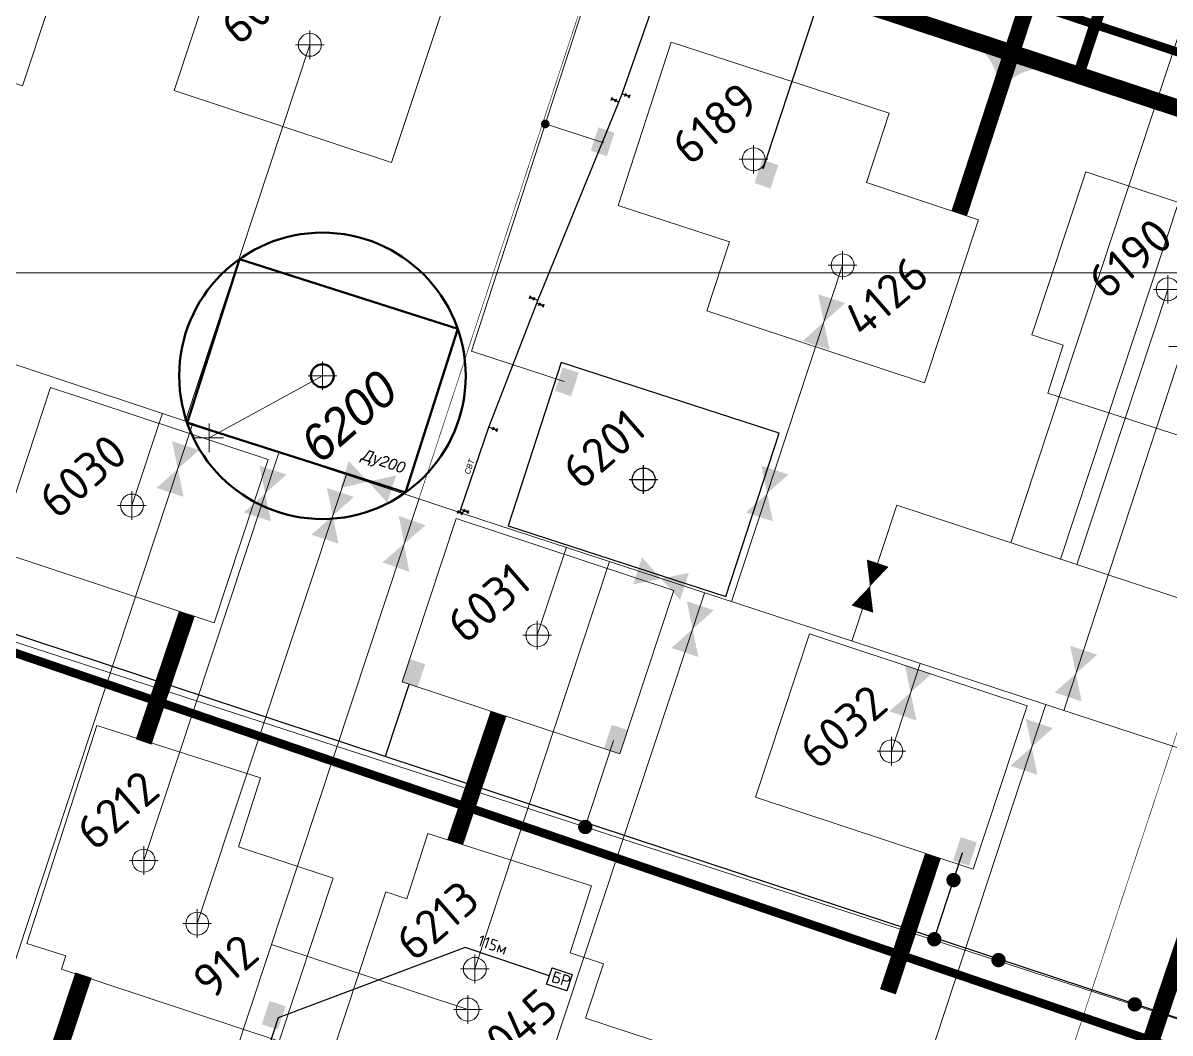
# Model space of a CAD drawing. Header units: millimetres. Extents: x 519 to 9564855, y -810 to 5021775.
# Drawn here: x 9523414 to 9523814.5, y 5001734.5 to 5002087.2 of the extents above; entities that cross this region are included whole.
import ezdxf
from ezdxf.enums import TextEntityAlignment as Align

# ---------------------------------------------------------------- set-up
doc = ezdxf.new("R2010")
doc.units = ezdxf.units.MM
doc.header["$LTSCALE"] = 2
doc.header["$MEASUREMENT"] = 0
doc.header["$PDMODE"] = 2
doc.header["$PDSIZE"] = 5
doc.linetypes.add('1', pattern=[0])
for name, color, linetype in [('160 скважин на 2012 год', 7, 'Continuous'), ('Existing roads', 41, 'Continuous'), ('GRID_PULKOVO', 7, 'Continuous'), ('new 100 wells', 131, 'Continuous'), ('OilColl&Flowlines', 3, 'Continuous'), ('Скважины на 2013 год.', 21, '1'), ('Скважины на 2014 год', 70, 'Continuous'), ('Скважины на 2015 год', 7, 'Continuous')]:
    doc.layers.add(name, color=color, linetype=linetype)
for name, color, linetype, lineweight in [('160 скважин на 2012 год - Электрика', 192, 'Continuous', 30), ('160 скважин на2012 год.Выкидные линии', 5, 'Continuous', 30), ('WELLS(drilled after 2000y)', 6, 'Continuous', 40), ('Нефтепровод Fiberclass', 14, 'g5_122_n', 30), ('Новый водовод', 5, 'g_122_vpr', 30), ('Скважины на 2023 год (доп.)', 201, 'Continuous', 20), ('Скважины на 2026', 222, 'Continuous', 50), ('СНГ_трубопроводы', 244, 'Continuous', 50), ('ТХ_Проект. НГ', 244, 'g_122_n', 50), ('Электро', 1, 'Continuous', 30), ('Электроснаб', 1, 'Continuous', 18), ('Электроснабжене', 1, 'Continuous', 18)]:
    doc.layers.add(name, color=color, linetype=linetype, lineweight=lineweight)
doc.styles.add('92051501$0$STANDARD', font='simplex.shx')
doc.styles.add('Elect', font='isocpeur.ttf')
doc.styles.add('GeoApp', font='', dxfattribs={"height": 1})
doc.styles.add('Line_GUGK', font='')
doc.styles.get("Standard").update_dxf_attribs({"font": 'isocpeur.ttf', "width": 0.5})
doc.styles.get('GeoApp').set_extended_font_data('D431', italic=True)
doc.styles.get('Line_GUGK').set_extended_font_data('Bm431', italic=True)
doc.linetypes.add('g5_122_n', pattern='A,1,-1,1.5,-0.3,["Н",GeoApp,S=1,R=0,X=0,Y=-0.5],-1.5,1.5,-1,4,-1,4,-1,3', length=20.8)
doc.linetypes.add('g_122_n', pattern='A,2,-2,3,-0.6,["Н",Line_GUGK,S=2,R=0,X=0,Y=-1],-3,3,-2,8,-2,8,-2,6', length=41.6)
doc.linetypes.add('g_122_vpr', pattern='A,2,-2,3,-0.6,["Впр",Line_GUGK,S=2,R=0,X=0,Y=-1],-6.4,3,-2,8,-2,8,-2,6', length=45)
doc.linetypes.add('WTR_LINE', pattern='A,0.5,-0.2,["W",92051501$0$STANDARD,S=0.1,R=0,X=-0.1,Y=-0.05],-0.05', length=0.75)

# ---------------------------------------------------------------- blocks, each defined once
blk = doc.blocks.new('Z')
at = {"lineweight": 9}
h = blk.add_hatch(dxfattribs=at)
h.set_pattern_fill('ANSI31', color=256, scale=0.05, style=0)
h.set_pattern_definition([(45, (13.5061613, 46.7154025), (-0.0044194174, 0.0044194174), [])])
h.paths.add_polyline_path([(-0.34, -0.18), (-0.34, 0.18), (-0.01, 0)])
h.paths.add_polyline_path([(0.01, 0), (0.34, -0.18), (0.34, 0.18)])
at = {"color": 7, "lineweight": 13, "flags": 128}
blk.add_lwpolyline([(-0.35, -0.19), (-0.35, 0.19), (0.35, -0.19), (0.35, 0.19), (-0.35, -0.19)], dxfattribs=at)

msp = doc.modelspace()

# ---------------------------------------------------------------- hatches: boundary and pattern name
at = {"layer": '160 скважин на 2012 год - Электрика', "lineweight": 0, "ltscale": 7.5}
for points in [[(9523625.19273, 5001840.30217), (9523619.57036, 5001842.12823), (9523616.90822, 5001833.93159), (9523622.53059, 5001832.10553)], [(9523747.03863, 5001801.10005), (9523741.41626, 5001802.92611), (9523738.75412, 5001794.72947), (9523744.37649, 5001792.90341)]]:
    msp.add_hatch(color=1, dxfattribs=at).paths.add_polyline_path(points)
at = {"layer": 'Existing roads', "linetype": 'ByBlock', "lineweight": 0}
h = msp.add_hatch(color=256, dxfattribs=at)
h.paths.add_polyline_path([(9523755.84487, 5002066.52052), (9523754.25763, 5002067.11728, 0.155118741), (9523749.72498, 5002076.65429), (9523758.28058, 5002073.90115)])
h.paths.add_polyline_path([(9523757.37058, 5002065.94689), (9523755.84487, 5002066.52052), (9523758.28058, 5002073.90115), (9523767.07651, 5002071.07067, 0.161550784)])
at = {"layer": 'Электро'}
for points in [[(9523669.42404, 5002031.28194), (9523675.03627, 5002029.42496), (9523677.7435, 5002037.60681), (9523672.13127, 5002039.4638)], [(9523497.42578, 5001737.51684), (9523503.03802, 5001735.65986), (9523505.74525, 5001743.84172), (9523500.13301, 5001745.6987)]]:
    msp.add_hatch(color=256, dxfattribs=at).paths.add_polyline_path(points)
at = {"layer": 'Электро', "ltscale": 0.5}
msp.add_hatch(color=256, dxfattribs=at).paths.add_polyline_path([(9523546.15364, 5001856.99673), (9523551.76587, 5001855.13974), (9523554.4731, 5001863.3216), (9523548.86086, 5001865.17859)])
at = {"layer": 'Электроснаб', "linetype": 'ByBlock', "lineweight": 0, "ltscale": 0.5}
for points in [[(9523612.24966, 5002042.59014), (9523617.8619, 5002040.73316), (9523620.56912, 5002048.91502), (9523614.95689, 5002050.772)], [(9523599.74983, 5001958.75089), (9523605.36206, 5001956.8939), (9523608.06929, 5001965.07576), (9523602.45706, 5001966.93274)], [(9523546.15364, 5001856.99673), (9523551.76587, 5001855.13974), (9523554.4731, 5001863.3216), (9523548.86086, 5001865.17859)]]:
    msp.add_hatch(color=1, dxfattribs=at).paths.add_polyline_path(points)
at = {"layer": 'Электроснаб', "linetype": 'ByBlock', "lineweight": 0}
for points in [[(9523669.42404, 5002031.28194), (9523675.03627, 5002029.42496), (9523677.7435, 5002037.60681), (9523672.13127, 5002039.4638)], [(9523497.42578, 5001737.51684), (9523503.03802, 5001735.65986), (9523505.74525, 5001743.84172), (9523500.13301, 5001745.6987)]]:
    msp.add_hatch(color=1, dxfattribs=at).paths.add_polyline_path(points)
at = {"layer": 'Электроснабжене', "linetype": 'ByBlock', "lineweight": 0, "ltscale": 0.5}
for points in [[(9523612.24966, 5002042.59014), (9523617.8619, 5002040.73316), (9523620.56912, 5002048.91502), (9523614.95689, 5002050.772)], [(9523599.74983, 5001958.75089), (9523605.36206, 5001956.8939), (9523608.06929, 5001965.07576), (9523602.45706, 5001966.93274)], [(9523546.15364, 5001856.99673), (9523551.76587, 5001855.13974), (9523554.4731, 5001863.3216), (9523548.86086, 5001865.17859)]]:
    msp.add_hatch(color=1, dxfattribs=at).paths.add_polyline_path(points)
at = {"layer": 'Электроснабжене', "linetype": 'ByBlock', "lineweight": 0}
for points in [[(9523669.42404, 5002031.28194), (9523675.03627, 5002029.42496), (9523677.7435, 5002037.60681), (9523672.13127, 5002039.4638)], [(9523497.42578, 5001737.51684), (9523503.03802, 5001735.65986), (9523505.74525, 5001743.84172), (9523500.13301, 5001745.6987)]]:
    msp.add_hatch(color=1, dxfattribs=at).paths.add_polyline_path(points)

# ---------------------------------------------------------------- linework, layer by layer
at = {"layer": '160 скважин на 2012 год', "color": 0, "linetype": 'ByBlock', "lineweight": 0, "elevation": 0.00005}
msp.add_lwpolyline([(9523669.79218, 5001816.8859), (9523745.7727, 5001791.74532), (9523764.62814, 5001848.73072), (9523688.64761, 5001873.8713)], close=True, dxfattribs=at)
at = {"layer": '160 скважин на 2012 год', "color": 0, "linetype": 'ByBlock', "lineweight": 0}
msp.add_circle((9523717.2, 5001832.9), 4, dxfattribs=at)
at = {"layer": '160 скважин на 2012 год', "color": 0, "linetype": 'ByBlock', "lineweight": 0, "ltscale": 80}
msp.add_point((9523717.2, 5001832.9), dxfattribs=at)
at = {"layer": '160 скважин на 2012 год - Электрика', "color": 1, "linetype": 'ByBlock', "lineweight": 0, "ltscale": 80}
for p, q in [((9524959.19666, 5001368.57064), (9523186.13613, 5001944.16288)), ((9523610.34303, 5001806.45173), (9523620.15523, 5001836.65056)), ((9523732.18893, 5001767.24962), (9523742.00112, 5001797.44844))]:
    msp.add_line(p, q, dxfattribs=at)
at = {"layer": '160 скважин на 2012 год - Электрика', "color": 1, "lineweight": 0, "ltscale": 7.5, "const_width": 2.5}
for points in [[(9523609.15421, 5001806.838, 1), (9523611.53185, 5001806.06546, 1)], [(9523737.71328, 5001788.29691, 1), (9523740.09092, 5001787.52437, 1)], [(9523731.00011, 5001767.63589, 1), (9523733.37775, 5001766.86335, 1)], [(9523753.41677, 5001760.35228, 1), (9523755.79441, 5001759.57973, 1)], [(9523800.96959, 5001744.90143, 1), (9523803.34723, 5001744.12888, 1)]]:
    msp.add_lwpolyline(points, format="xyb", close=True, dxfattribs=at)
at = {"layer": '160 скважин на2012 год.Выкидные линии', "color": 3, "linetype": 'ByBlock', "lineweight": 0, "ltscale": 80}
msp.add_lwpolyline([(9523389.8, 5001694.9), (9523473.37068, 5001947.46647)], dxfattribs=at)
at = {"layer": 'Existing roads', "lineweight": 0, "const_width": 5.7, "flags": 128}
msp.add_lwpolyline([(9523740.90289, 5002020.74725), (9523844.47623, 5002337.76466)], dxfattribs=at)
at = {"layer": 'Existing roads', "linetype": 'ByBlock', "lineweight": 0, "const_width": 6, "flags": 128}
msp.add_lwpolyline([(9523988.12097, 5002264.6695), (9523697.2591, 5001405.15071)], dxfattribs=at)
at = {"layer": 'Existing roads', "linetype": 'ByBlock', "lineweight": 0, "const_width": 6, "elevation": 0.00005, "flags": 128}
for points in [[(9523761.85555, 5002075.82349), (9523452.20669, 5002178.32768)], [(9523908.7409, 5002027.19817), (9523761.85528, 5002075.82268)], [(9523435.1866, 5001754.72755), (9523422.26513, 5001715.68171)]]:
    msp.add_lwpolyline(points, dxfattribs=at)
at = {"layer": 'Existing roads', "linetype": 'ByBlock', "lineweight": 0, "ltscale": 5, "const_width": 4}
msp.add_lwpolyline([(9523782.49278, 5002068.99091), (9523798.52265, 5002117.41418)], dxfattribs=at)
at = {"layer": 'Existing roads', "lineweight": 0, "const_width": 5.8}
for points in [[(9523471.25784, 5001880.89199), (9523456.18367, 5001836.1703)], [(9523580.06705, 5001846.04998), (9523564.91335, 5001801.08794)], [(9523731.71966, 5001796.39522), (9523716.01673, 5001748.9374)]]:
    msp.add_lwpolyline(points, dxfattribs=at)
at = {"layer": 'GRID_PULKOVO', "lineweight": 0}
msp.add_line((9519000, 5002000), (9533000, 5002000), dxfattribs=at)
at = {"layer": 'new 100 wells', "color": 0, "linetype": 'ByBlock', "lineweight": 0}
msp.add_lwpolyline([(9523553.03325, 5001716.47022), (9523546.78202, 5001697.57759), (9523622.76254, 5001672.43701), (9523641.61798, 5001729.42241), (9523610.46675, 5001739.72978)], dxfattribs=at)
at = {"layer": 'OilColl&Flowlines', "linetype": 'ByBlock', "lineweight": 0}
for p, q in [((9523565.82189, 5001916.52131, -2.6383), (9523178.43878, 5002045.44274)), ((9523474.9, 5001772.7), (9523526.96027, 5001929.52984)), ((9523703.35264, 5001871.38981), (9523719.16637, 5001918.79225)), ((9523719.16637, 5001918.79225), (9524650.66053, 5001611.39872)), ((9523629.01934, 5001895.76004), (9523567.50049, 5001915.93748, -2.6383)), ((9524583.6, 5001582.8), (9523629.01934, 5001895.76004)), ((9523719.2, 5001691.5), (9523771.07413, 5001849.18726))]:
    msp.add_line(p, q, dxfattribs=at)
at = {"layer": 'OilColl&Flowlines', "lineweight": 0}
for p, q in [((9523700.2, 5002002.6), (9523661.39179, 5001885.1467)), ((9523594.2, 5001713.5), (9523651.98094, 5001888.12548))]:
    msp.add_line(p, q, dxfattribs=at)
at = {"layer": 'OilColl&Flowlines', "lineweight": 0, "ltscale": 40}
msp.add_line((9523717.2, 5001832.9), (9523727.25025, 5001863.55495), dxfattribs=at)
at = {"layer": 'OilColl&Flowlines', "linetype": 'ByBlock', "lineweight": 0}
msp.add_lwpolyline([(9523707.07566, 5001882.54974, 8, 0, 0), (9523709.73354, 5001890.51688, 0, 8, 0), (9523712.42791, 5001898.59339, 8, 8, 0)], format="xyseb", dxfattribs=at)
at = {"layer": 'OilColl&Flowlines', "lineweight": 0}
for points in [[(9523701.05918, 5001989.38921), (9523693.64315, 5001982.78373), (9523691.63066, 5001992.50894)], [(9523695.65565, 5001973.05852), (9523686.22713, 5001976.17825), (9523693.64315, 5001982.78373)], [(9523681.25321, 5001929.53108), (9523673.83718, 5001922.9256), (9523671.82468, 5001932.65081)], [(9523675.84968, 5001913.20039), (9523666.42115, 5001916.32012), (9523673.83718, 5001922.9256)], [(9523630.20174, 5001900.59915), (9523636.80722, 5001893.18313), (9523627.08201, 5001891.17063)], [(9523630.20174, 5001900.59915), (9523636.80722, 5001893.18313), (9523627.08201, 5001891.17063)], [(9523646.53243, 5001895.19563), (9523643.4127, 5001885.7671), (9523636.80722, 5001893.18313)], [(9523655.23968, 5001882.16671), (9523647.82365, 5001875.56123), (9523645.81115, 5001885.28644)], [(9523649.83615, 5001865.83603), (9523640.40763, 5001868.95575), (9523647.82365, 5001875.56123)]]:
    msp.add_solid(points, dxfattribs=at)
at = {"layer": 'OilColl&Flowlines', "linetype": 'ByBlock', "lineweight": 0}
for points in [[(9523475.53997, 5001938.0637), (9523468.12394, 5001931.45822), (9523466.11145, 5001941.18343)], [(9523470.13644, 5001921.73301), (9523460.70792, 5001924.85274), (9523468.12394, 5001931.45822)], [(9523506.03997, 5001929.52026), (9523498.62394, 5001922.91478), (9523496.61144, 5001932.63999)], [(9523500.63644, 5001913.18957), (9523491.20791, 5001916.3093), (9523498.62394, 5001922.91478)], [(9523529.60696, 5001921.72128), (9523522.19093, 5001915.1158), (9523520.17843, 5001924.84101)], [(9523524.20343, 5001905.39059), (9523514.7749, 5001908.51032), (9523522.19093, 5001915.1158)], [(9523789.0455, 5001866.63238), (9523781.62947, 5001860.02691), (9523779.61697, 5001869.75211)], [(9523731.3125, 5001860.01707), (9523723.89648, 5001853.41159), (9523721.88398, 5001863.13679)], [(9523783.64197, 5001850.3017), (9523774.21344, 5001853.42143), (9523781.62947, 5001860.02691)], [(9523725.90897, 5001843.68638), (9523716.48045, 5001846.80611), (9523723.89648, 5001853.41159)], [(9523773.59257, 5001840.99113), (9523766.17655, 5001834.38565), (9523764.16405, 5001844.11086)], [(9523768.18904, 5001824.66045), (9523758.76052, 5001827.78018), (9523766.17655, 5001834.38565)]]:
    msp.add_solid(points, dxfattribs=at)
at = {"layer": 'OilColl&Flowlines', "color": 5, "linetype": 'ByBlock', "lineweight": 0}
for points in [[(9523524.8549, 5001924.83107), (9523527.80149, 5001934.31514), (9523534.54163, 5001927.02128)], [(9523541.28178, 5001919.72743), (9523534.54163, 5001927.02128), (9523544.22837, 5001929.2115)], [(9523554.61709, 5001911.79196), (9523545.24726, 5001915.08378), (9523547.08137, 5001905.32336)], [(9523548.91549, 5001895.56293), (9523547.08137, 5001905.32336), (9523539.54566, 5001898.85476)]]:
    msp.add_solid(points, dxfattribs=at)
at = {"layer": 'WELLS(drilled after 2000y)', "color": 0, "linetype": 'ByBlock', "lineweight": 0}
msp.add_lwpolyline([(9523337.88202, 5002090.37759), (9523413.86254, 5002065.23701), (9523432.71798, 5002122.22241), (9523356.73745, 5002147.36299)], close=True, dxfattribs=at)
for points in [[(9523660.75203, 5002010.76855), (9523652.78202, 5001986.67759), (9523728.76254, 5001961.53701), (9523747.61798, 5002018.52241), (9523708.5129, 5002031.46157)], [(9523429.00666, 5001761.40148), (9523427.48202, 5001756.77759), (9523503.46254, 5001731.63701), (9523522.31798, 5001788.62241), (9523489.24779, 5001799.56474)]]:
    msp.add_lwpolyline(points, dxfattribs=at)
for centre in [(9523700.2, 5002002.6), (9523474.9, 5001772.7)]:
    msp.add_circle(centre, 4, dxfattribs=at)
at = {"layer": 'WELLS(drilled after 2000y)', "color": 0, "linetype": 'ByBlock', "lineweight": 0, "ltscale": 80}
msp.add_point((9523700.2, 5002002.6), dxfattribs=at)
at = {"layer": 'WELLS(drilled after 2000y)', "color": 0, "linetype": 'ByBlock', "lineweight": 0}
msp.add_point((9523474.9, 5001772.7), dxfattribs=at)
at = {"layer": 'Нефтепровод Fiberclass', "linetype": 'g5_122_n', "elevation": -2.6383}
msp.add_lwpolyline([(9523566.66119, 5001916.2294), (9523566.88079, 5001917.45408), (9523576.74029, 5001946.0907), (9523593.49883, 5001989.42368), (9523593.79828, 5001990.27619), (9523622.08453, 5002059.58814), (9523623.27003, 5002062.49244), (9523656.43448, 5002157.09301), (9523656.61568, 5002158.00967), (9523668.2259, 5002196.52441), (9523668.77052, 5002197.80032), (9523669.06655, 5002198.88069)], dxfattribs=at)
at = {"layer": 'Нефтепровод Fiberclass', "linetype": 'g5_122_n', "ltscale": 0.5}
for points, elevation in [([(9523621.08879, 5002060.13282), (9523622.08453, 5002059.58814)], -2.4607), ([(9523624.17078, 5002062.13435), (9523623.27003, 5002062.49244)], -2.7625), ([(9523593.79828, 5001990.27619), (9523592.57566, 5001990.88376)], -2.6383), ([(9523594.18754, 5001989.05442), (9523593.49883, 5001989.42368)], -2.628), ([(9523577.989, 5001945.64025), (9523576.74029, 5001946.0907)], -2.4574), ([(9523566.88079, 5001917.45408), (9523567.84433, 5001917.01327)], -2.0818)]:
    msp.add_lwpolyline(points, dxfattribs=dict(at, elevation=elevation))
at = {"layer": 'Новый водовод', "color": 5, "linetype": 'WTR_LINE', "lineweight": 0, "ltscale": 40, "const_width": 3}
for points in [[(9523223.09207, 5002274.46665), (9524798.44073, 5001750.9789)], [(9523284.62762, 5001910.48757), (9524668.31995, 5001438.22292)]]:
    msp.add_lwpolyline(points, dxfattribs=at)
at = {"layer": 'Скважины на 2013 год.', "color": 3, "linetype": 'ByBlock', "lineweight": 0, "ltscale": 5}
for p, q in [((9523514.2, 5002079.6), (9523470.76636, 5001948.33162)), ((9523813.7, 5001994.2), (9523781.89908, 5001898.09043)), ((9523819.1, 5001974.2), (9523777.42908, 5001847.09668)), ((9523462.78229, 5001950.98393), (9523452.1, 5001918.7)), ((9523456.2, 5001794.7), (9523503.44222, 5001937.47671)), ((9523603.7733, 5001904.14676), (9523593.6, 5001873.4)), ((9523571.8, 5001756.9), (9523618.85909, 5001899.12191)), ((9523569.3, 5001742.7), (9523500.7746, 5001765.37381))]:
    msp.add_line(p, q, dxfattribs=at)
at = {"layer": 'Скважины на 2013 год.', "color": 0, "linetype": 'ByBlock', "lineweight": 0}
for points in [[(9523777.20493, 5001974.6634), (9523771.80309, 5001957.98266), (9523847.91178, 5001933.33582), (9523866.39691, 5001990.41734), (9523855.73985, 5001993.86849)], [(9523489.24779, 5001799.56474), (9523496.95974, 5001823.65934), (9523439.81176, 5001841.93797), (9523415.44026, 5001765.74066), (9523429.00666, 5001761.40148)], [(9523605.07212, 5001762.47581), (9523612.54462, 5001785.88062), (9523555.3871, 5001804.12941), (9523548.10623, 5001781.32479)]]:
    msp.add_lwpolyline(points, dxfattribs=at)
for centre in [(9523456.2, 5001794.7), (9523571.8, 5001756.9)]:
    msp.add_circle(centre, 4, dxfattribs=at)
for p in [(9523819.1, 5001974.2), (9523456.2, 5001794.7), (9523571.8, 5001756.9)]:
    msp.add_point(p, dxfattribs=at)
at = {"layer": 'Скважины на 2014 год', "color": 0, "linetype": 'ByBlock', "lineweight": 0}
for points in [[(9523466.78202, 5002063.67759), (9523485.63745, 5002120.66299), (9523561.61798, 5002095.52241), (9523542.76255, 5002038.53701), (9523466.78202, 5002063.67759)], [(9523777.20493, 5001974.6634), (9523766.28202, 5001978.27759), (9523785.13745, 5002035.26299), (9523861.11798, 5002010.12241), (9523855.73985, 5001993.86849)], [(9523404.77111, 5001902.89125), (9523423.62654, 5001959.87664), (9523499.60707, 5001934.73607), (9523480.75163, 5001877.75067), (9523404.77111, 5001902.89125)], [(9523546.39937, 5001857.19001), (9523565.25481, 5001914.1754), (9523641.23533, 5001889.03482), (9523622.3799, 5001832.04943), (9523546.39937, 5001857.19001)], [(9523548.10623, 5001781.32479), (9523540.73745, 5001783.76299), (9523521.88202, 5001726.77759), (9523553.03325, 5001716.47022)], [(9523605.07212, 5001762.47581), (9523616.71798, 5001758.62241), (9523610.46675, 5001739.72978)]]:
    msp.add_lwpolyline(points, dxfattribs=at)
for centre in [(9523514.2, 5002079.6), (9523813.7, 5001994.2), (9523452.1, 5001918.7), (9523593.6, 5001873.4), (9523569.3, 5001742.7)]:
    msp.add_circle(centre, 4, dxfattribs=at)
for p in [(9523514.2, 5002079.6), (9523813.7, 5001994.2), (9523452.1, 5001918.7), (9523593.6, 5001873.4), (9523569.3, 5001742.7)]:
    msp.add_point(p, dxfattribs=at)
at = {"layer": 'Скважины на 2015 год', "color": 3, "linetype": 'ByBlock', "lineweight": 0, "ltscale": 5}
for p, q in [((9523835.3, 5002137.1), (9523758.92825, 5001905.67081)), ((9523854.4, 5002136.6), (9523776.256, 5001899.95265))]:
    msp.add_line(p, q, dxfattribs=at)
at = {"layer": 'Скважины на 2023 год (доп.)', "color": 0, "linetype": 'ByBlock', "lineweight": 0}
msp.add_lwpolyline([(9523708.5129, 5002031.46157), (9523716.41277, 5002055.77102), (9523640.32825, 5002080.49238), (9523621.78723, 5002023.42898), (9523660.75203, 5002010.76855)], dxfattribs=at)
at = {"layer": 'Скважины на 2023 год (доп.)', "color": 0, "linetype": 'ByBlock', "lineweight": 25}
msp.add_lwpolyline([(9523678.01277, 5001943.97102), (9523601.92825, 5001968.69238), (9523583.38723, 5001911.62898), (9523659.47175, 5001886.90762)], close=True, dxfattribs=at)
at = {"layer": 'Скважины на 2023 год (доп.)', "color": 0, "linetype": 'ByBlock', "lineweight": 0}
msp.add_circle((9523669.1, 5002039.6), 4, dxfattribs=at)
at = {"layer": 'Скважины на 2023 год (доп.)', "color": 0, "linetype": 'ByBlock', "lineweight": 25}
msp.add_circle((9523630.7, 5001927.8), 4, dxfattribs=at)
at = {"layer": 'Скважины на 2023 год (доп.)', "color": 0, "linetype": 'ByBlock', "lineweight": 0}
msp.add_point((9523669.1, 5002039.6), dxfattribs=at)
at = {"layer": 'Скважины на 2023 год (доп.)', "color": 0, "linetype": 'ByBlock', "lineweight": 25}
msp.add_point((9523630.7, 5001927.8), dxfattribs=at)
at = {"layer": 'Скважины на 2026', "lineweight": 5}
msp.add_line((9523479.1, 5001942.3), (9523518.6, 5001964), dxfattribs=at)
at = {"layer": 'Скважины на 2026', "linetype": 'ByBlock', "ltscale": 50}
msp.add_lwpolyline([(9523471.37535, 5001947.56949), (9523547.598, 5001923.27736), (9523565.8171, 5001980.44435), (9523489.59445, 5002004.73648)], close=True, dxfattribs=at)
msp.add_circle((9523518.6, 5001964), 50, dxfattribs=at)
at = {"layer": 'Скважины на 2026', "linetype": 'ByBlock'}
msp.add_circle((9523518.59811, 5001964.00346), 4, dxfattribs=at)
at = {"layer": 'Скважины на 2026', "linetype": 'ByBlock', "lineweight": 0}
for p in [(9523518.6, 5001964), (9523479.1, 5001942.3)]:
    msp.add_point(p, dxfattribs=at)
at = {"layer": 'СНГ_трубопроводы', "color": 3, "lineweight": 0, "ltscale": 2}
msp.add_line((9523552.31494, 5001921.14037), (9523383.89047, 5001412.12349), dxfattribs=at)
at = {"layer": 'СНГ_трубопроводы', "color": 3, "linetype": 'ByBlock', "lineweight": 0, "ltscale": 5, "const_width": 0.2}
for points in [[(9523552.31494, 5001921.14037), (9523671.51263, 5002283.05346)], [(9523934.93125, 5002196.29536), (9523684.75264, 5001439.76757)]]:
    msp.add_lwpolyline(points, dxfattribs=at)
at = {"layer": 'СНГ_трубопроводы', "color": 3, "lineweight": 0, "ltscale": 2}
for points in [[(9523524.8549, 5001924.83107), (9523527.80149, 5001934.31514), (9523534.54163, 5001927.02128)], [(9523541.28178, 5001919.72743), (9523534.54163, 5001927.02128), (9523544.22837, 5001929.2115)], [(9523554.61709, 5001911.79196), (9523545.24726, 5001915.08378), (9523547.08137, 5001905.32336)], [(9523548.91549, 5001895.56293), (9523547.08137, 5001905.32336), (9523539.54566, 5001898.85476)]]:
    msp.add_solid(points, dxfattribs=at)
at = {"layer": 'Электро', "ltscale": 0.5}
for p, q in [((9523672.40851, 5002036.25371, 0), (9523703.30917, 5002129.75149, 0)), ((9523830.6895, 5001735.24446), (9523185.19908, 5001948.34801, 0)), ((9523548.79949, 5001856.11167, 0), (9523540.49974, 5001831.02588, 0)), ((9523732.18893, 5001767.24962), (9523742.00112, 5001797.44844)), ((9523596.83727, 5001751.56386), (9523598.74797, 5001757.32198)), ((9523596.83727, 5001751.56386), (9523598.74797, 5001757.32198)), ((9523598.74797, 5001757.32198), (9523605.81945, 5001754.97548)), ((9523598.74797, 5001757.32198), (9523605.81945, 5001754.97548)), ((9523605.81945, 5001754.97548), (9523603.90875, 5001749.21735)), ((9523605.81945, 5001754.97548), (9523603.90875, 5001749.21735)), ((9523603.90875, 5001749.21735), (9523596.83727, 5001751.56386)), ((9523603.90875, 5001749.21735), (9523596.83727, 5001751.56386)), ((9523503.14036, 5001739.84793, 0), (9523468.91423, 5001635.00719, 0))]:
    msp.add_line(p, q, dxfattribs=at)
at = {"layer": 'Электро', "ltscale": 7.5}
for p, q in [((9523568.37888, 5001764.37427), (9523503.14036, 5001739.84793, 0)), ((9523568.37888, 5001764.37427), (9523503.14036, 5001739.84793, 0)), ((9523597.79262, 5001754.44292), (9523568.37888, 5001764.37427)), ((9523597.79262, 5001754.44292), (9523568.37888, 5001764.37427))]:
    msp.add_line(p, q, dxfattribs=at)
at = {"layer": 'Электроснаб', "color": 1, "linetype": 'ByBlock', "lineweight": 0, "ltscale": 0.5}
for p, q in [((9523570.59685, 5001972.61177), (9523629.60281, 5002154.21342)), ((9523672.40851, 5002036.25371, 0), (9523703.30917, 5002129.75149, 0)), ((9523616.80355, 5002045.32974), (9523596.38048, 5002051.9656)), ((9523616.80355, 5002045.32974), (9523596.38048, 5002051.9656)), ((9523603.03637, 5001962.07153), (9523570.59685, 5001972.61177)), ((9523830.6895, 5001735.24446), (9523185.19908, 5001948.34801, 0)), ((9523548.79949, 5001856.11167, 0), (9523540.49974, 5001831.02588, 0)), ((9523732.18893, 5001767.24962), (9523742.00112, 5001797.44844)), ((9523596.83727, 5001751.56386), (9523598.74797, 5001757.32198)), ((9523596.83727, 5001751.56386), (9523598.74797, 5001757.32198)), ((9523598.74797, 5001757.32198), (9523605.81945, 5001754.97548)), ((9523598.74797, 5001757.32198), (9523605.81945, 5001754.97548)), ((9523605.81945, 5001754.97548), (9523603.90875, 5001749.21735)), ((9523605.81945, 5001754.97548), (9523603.90875, 5001749.21735)), ((9523603.90875, 5001749.21735), (9523596.83727, 5001751.56386)), ((9523603.90875, 5001749.21735), (9523596.83727, 5001751.56386)), ((9523503.14036, 5001739.84793, 0), (9523468.91423, 5001635.00719, 0))]:
    msp.add_line(p, q, dxfattribs=at)
at = {"layer": 'Электроснаб', "color": 1, "linetype": 'ByBlock', "lineweight": 0, "ltscale": 7.5}
for p, q in [((9523568.37888, 5001764.37427), (9523503.14036, 5001739.84793, 0)), ((9523568.37888, 5001764.37427), (9523503.14036, 5001739.84793, 0)), ((9523597.79262, 5001754.44292), (9523568.37888, 5001764.37427)), ((9523597.79262, 5001754.44292), (9523568.37888, 5001764.37427))]:
    msp.add_line(p, q, dxfattribs=at)
at = {"layer": 'Электроснаб', "color": 1, "linetype": 'ByBlock', "lineweight": 0, "ltscale": 0.5, "const_width": 1.5}
msp.add_lwpolyline([(9523595.66718, 5002052.19736, 1), (9523597.09377, 5002051.73384, 1)], format="xyb", close=True, dxfattribs=at)
at = {"layer": 'Электроснаб', "color": 1, "linetype": 'ByBlock', "lineweight": 0, "ltscale": 0.5}
for start, end in [(162, 342), (342, 162)]:
    msp.add_arc((9523596.38048, 5002051.9656), 0.75, start, end, dxfattribs=at)
at = {"layer": 'Электроснабжене', "color": 1, "linetype": 'ByBlock', "lineweight": 0, "ltscale": 0.5}
for p, q in [((9523570.59685, 5001972.61177), (9523629.60281, 5002154.21342)), ((9523672.40851, 5002036.25371, 0), (9523703.30917, 5002129.75149, 0)), ((9523616.80355, 5002045.32974), (9523596.38048, 5002051.9656)), ((9523616.80355, 5002045.32974), (9523596.38048, 5002051.9656)), ((9523603.03637, 5001962.07153), (9523570.59685, 5001972.61177)), ((9523830.6895, 5001735.24446), (9523185.19908, 5001948.34801, 0)), ((9523548.79949, 5001856.11167, 0), (9523540.49974, 5001831.02588, 0)), ((9523732.18893, 5001767.24962), (9523742.00112, 5001797.44844)), ((9523596.83727, 5001751.56386), (9523598.74797, 5001757.32198)), ((9523596.83727, 5001751.56386), (9523598.74797, 5001757.32198)), ((9523598.74797, 5001757.32198), (9523605.81945, 5001754.97548)), ((9523598.74797, 5001757.32198), (9523605.81945, 5001754.97548)), ((9523605.81945, 5001754.97548), (9523603.90875, 5001749.21735)), ((9523605.81945, 5001754.97548), (9523603.90875, 5001749.21735)), ((9523603.90875, 5001749.21735), (9523596.83727, 5001751.56386)), ((9523603.90875, 5001749.21735), (9523596.83727, 5001751.56386)), ((9523503.14036, 5001739.84793, 0), (9523468.91423, 5001635.00719, 0))]:
    msp.add_line(p, q, dxfattribs=at)
at = {"layer": 'Электроснабжене', "color": 1, "linetype": 'ByBlock', "lineweight": 0, "ltscale": 7.5}
for p, q in [((9523568.37888, 5001764.37427), (9523503.14036, 5001739.84793, 0)), ((9523568.37888, 5001764.37427), (9523503.14036, 5001739.84793, 0)), ((9523597.79262, 5001754.44292), (9523568.37888, 5001764.37427)), ((9523597.79262, 5001754.44292), (9523568.37888, 5001764.37427))]:
    msp.add_line(p, q, dxfattribs=at)
at = {"layer": 'Электроснабжене', "color": 1, "linetype": 'ByBlock', "lineweight": 0, "ltscale": 0.5, "const_width": 1.5}
msp.add_lwpolyline([(9523595.66718, 5002052.19736, 1), (9523597.09377, 5002051.73384, 1)], format="xyb", close=True, dxfattribs=at)
at = {"layer": 'Электроснабжене', "color": 1, "linetype": 'ByBlock', "lineweight": 0, "ltscale": 0.5}
for start, end in [(162, 342), (342, 162)]:
    msp.add_arc((9523596.38048, 5002051.9656), 0.75, start, end, dxfattribs=at)

# ---------------------------------------------------------------- block references
at = {"layer": 'ТХ_Проект. НГ', "ltscale": 0.3, "xscale": 2.571222249723857, "yscale": 2.571222249723857, "zscale": 2.571222249723857, "rotation": 340.8220636696109}
for p in [(9523620.25908, 5002060.41304), (9523625.03511, 5002061.83438), (9523591.72795, 5001991.15024), (9523595.02982, 5001988.7489), (9523578.8319, 5001945.32013), (9523566.66119, 5001916.2294, -2.6383), (9523568.73101, 5001916.73748)]:
    msp.add_blockref('Z', p, dxfattribs=at)

# ---------------------------------------------------------------- texts
at = {"layer": '160 скважин на 2012 год', "color": 0, "linetype": 'ByBlock', "lineweight": 0, "style": 'Elect'}
msp.add_text('6032', height=12, rotation=41, dxfattribs=at).set_placement((9523691.56669, 5001825.93454))
at = {"layer": 'WELLS(drilled after 2000y)', "color": 0, "linetype": 'ByBlock', "lineweight": 0, "style": 'Elect'}
for s, p in [('4126', (9523707.21403, 5001976.79897)), ('912', (9523479.98551, 5001745.74995))]:
    msp.add_text(s, height=12, rotation=41, dxfattribs=at).set_placement(p)
at = {"layer": 'Нефтепровод Fiberclass', "linetype": 'ByBlock', "lineweight": 0, "style": 'GeoApp'}
msp.add_text('СВТ', height=2, rotation=71.0019841, dxfattribs=at).set_placement((9523569.87216, 5001932.28601, -2.6383), align=Align.MIDDLE_CENTER)
at = {"layer": 'Скважины на 2013 год.', "color": 0, "linetype": 'ByBlock', "lineweight": 0, "style": 'Elect'}
for s, p in [('6212', (9523439.23906, 5001797.61102)), ('6213', (9523550.7274, 5001758.99144))]:
    msp.add_text(s, height=12, rotation=41, dxfattribs=at).set_placement(p)
at = {"layer": 'Скважины на 2014 год', "color": 0, "linetype": 'ByBlock', "lineweight": 0, "style": 'Elect'}
for s, p in [('6019', (9523489.4478, 5002078.85967)), ('6190', (9523792.43709, 5001990.10846)), ('6030', (9523426.11633, 5001913.45952)), ('6031', (9523568.6134, 5001869.92153)), ('6045', (9523575.57285, 5001719.0757))]:
    msp.add_text(s, height=12, rotation=41, dxfattribs=at).set_placement(p)
at = {"layer": 'Скважины на 2023 год (доп.)', "color": 0, "linetype": 'ByBlock', "lineweight": 0, "style": 'Elect'}
msp.add_text('6189', height=12, rotation=41, dxfattribs=at).set_placement((9523647.05087, 5002036.96515))
at = {"layer": 'Скважины на 2023 год (доп.)', "color": 0, "linetype": 'ByBlock', "lineweight": 25, "style": 'Elect'}
msp.add_text('6201', height=12, rotation=41, dxfattribs=at).set_placement((9523608.9507, 5001923.69703))
at = {"layer": 'Скважины на 2026', "linetype": 'ByBlock', "style": 'Line_GUGK'}
msp.add_text('6200', height=12.5, rotation=41, dxfattribs=at).set_placement((9523517.84898, 5001932.93137))
at = {"layer": 'СНГ_трубопроводы', "color": 3, "lineweight": 0, "ltscale": 2, "style": 'GeoApp'}
msp.add_text('Ду200', height=4, rotation=341.0854858, dxfattribs=at).set_placement((9523532.14798, 5001934.79201))
at = {"layer": 'Электро', "ltscale": 0.5}
for s, rotation, p in [('115м', 340.8312519, (9523572.44126, 5001765.16849, 0)), ('115м', 340.8312519, (9523572.44126, 5001765.16849, 0)), ('БР', 342.5494795, (9523598.16261, 5001752.44838, 0)), ('БР', 342.5494795, (9523598.16261, 5001752.44838, 0))]:
    msp.add_text(s, height=4, rotation=rotation, dxfattribs=at).set_placement(p)
at = {"layer": 'Электроснаб', "color": 1, "linetype": 'ByBlock', "lineweight": 0, "ltscale": 0.5}
for s, rotation, p in [('115м', 340.8312519, (9523572.44126, 5001765.16849, 0)), ('115м', 340.8312519, (9523572.44126, 5001765.16849, 0)), ('БР', 342.5494795, (9523598.16261, 5001752.44838, 0)), ('БР', 342.5494795, (9523598.16261, 5001752.44838, 0))]:
    msp.add_text(s, height=4, rotation=rotation, dxfattribs=at).set_placement(p)
at = {"layer": 'Электроснабжене', "color": 1, "linetype": 'ByBlock', "lineweight": 0, "ltscale": 0.5}
for s, rotation, p in [('115м', 340.8312519, (9523572.44126, 5001765.16849, 0)), ('115м', 340.8312519, (9523572.44126, 5001765.16849, 0)), ('БР', 342.5494795, (9523598.16261, 5001752.44838, 0)), ('БР', 342.5494795, (9523598.16261, 5001752.44838, 0))]:
    msp.add_text(s, height=4, rotation=rotation, dxfattribs=at).set_placement(p)

doc.saveas('drawing.dxf')
